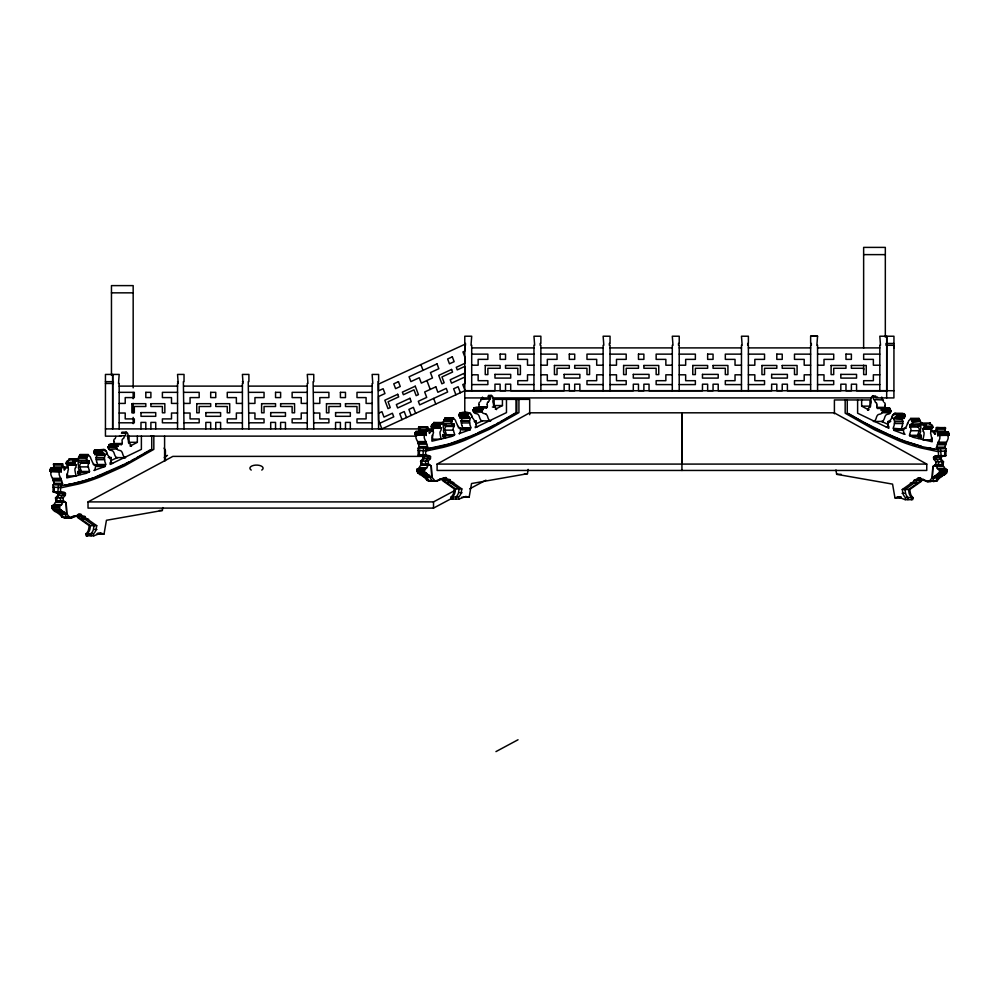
<?xml version="1.0" encoding="UTF-8"?>
<svg xmlns="http://www.w3.org/2000/svg" width="999" height="999" viewBox="0 0 999 999"><rect width="100%" height="100%" fill="white"/><g stroke="black" fill="none" stroke-linecap="round" stroke-linejoin="round"><path stroke-width="1.5" d="M423.189 456.381L172.864 456.381L88.024 501.91L88.024 508.104L433.516 508.104L452.26 498.114M112.687 383.479L112.675 428.908L112.675 374.425L112.687 381.668M119.168 428.908L119.168 383.479L118.519 383.479L119.168 374.425L105.444 374.438L105.444 436.151L121.004 436.151M129.033 436.113L129.033 442.307L137.338 442.307L137.338 436.113M140.971 428.908L140.984 422.402L145.817 422.402L145.817 428.908M141.383 436.113L141.383 449.363L110.152 464.423L110.527 463.474A5.295 3.746 -90 0 0 111.051 462.774L111.064 457.53L108.217 457.417M150.886 428.908L150.886 422.402L155.732 422.402L155.732 428.908M57.755 502.022L55.907 500.774L55.507 497.914L62.974 497.914L65.335 495.317L65.472 493.481L64.498 492.532L60.564 491.833L60.539 485.851C93.406 481.618 123.601 466.146 151.736 449.363L151.736 436.113M177.547 428.908L177.547 383.479L178.197 383.479L177.547 374.425L184.028 374.425L184.028 381.668L183.379 381.668L184.028 428.908M205.844 428.908L205.844 422.402L210.689 422.402L210.689 428.908M215.759 428.908L215.759 422.402L220.604 422.402L220.604 428.908M242.407 428.908L242.407 383.479L243.057 383.479L242.407 374.425L248.901 374.425L248.901 381.668L248.252 381.668L248.901 428.908M270.704 428.908L270.704 422.402L275.549 422.402L275.549 428.908M280.619 428.908L280.619 422.402L285.464 422.402L285.464 428.908M307.267 428.908L307.28 383.479L307.929 383.479L307.28 374.425L313.761 374.425L313.761 381.668L313.112 381.668L313.761 428.908M335.564 428.908L335.577 422.402L340.409 422.402L340.409 428.908M345.479 428.908L345.479 422.402L350.324 422.402L350.324 428.908M372.14 428.908L372.14 383.479L372.789 383.479L372.14 374.438L378.621 374.438L378.621 381.668L377.972 381.668L378.621 428.908L381.893 428.908L464.785 390.696L494.967 390.696L494.967 384.19L500.124 384.19L500.124 390.696L505.531 390.696L505.531 384.19L510.701 384.19L510.701 390.696L564.135 390.696L564.135 384.19L569.293 384.19L569.293 390.696L574.7 390.696L574.7 384.19L579.87 384.19L579.87 390.696L633.304 390.696L633.304 384.19L638.473 384.19L638.473 390.696L643.88 390.696L643.88 384.19L649.038 384.19L649.038 390.696L702.472 390.696L702.472 384.19L707.642 384.19L707.642 390.696L713.049 390.696L713.049 384.19L718.206 384.19L718.206 390.696L771.64 390.696L771.64 384.19L776.81 384.19L776.81 390.696L782.217 390.696L782.217 384.19L787.387 384.19L787.387 390.696L840.821 390.696L840.821 384.19L845.978 384.19L845.978 390.696L851.385 390.696L851.385 384.19L856.555 384.19L856.555 390.696L886.725 390.696L886.725 343.494M437.1 464.085L437.1 470.454L926.76 470.454L926.76 464.085L834.215 412.812L529.657 412.812L437.1 464.085L926.76 464.085M471.703 390.696L471.703 345.254L471.016 345.254L471.703 336.213L464.785 336.213L464.785 343.456L465.484 343.456L465.484 345.254L464.785 345.254L464.785 390.309M492.382 407.018L495.154 407.018A2.11 1.486 -90 0 1 495.429 407.33L496.515 409.59L496.628 408.616L502.435 405.557L502.435 399.363M506.468 399.363L506.468 412.612L475.237 427.659L475.624 426.723A5.295 3.746 -90 0 0 476.148 426.024L475.849 420.916A1.848 1.311 -90 0 0 475.187 421.328L474.875 421.915A7.917 5.594 -90 0 0 474.288 420.342L473.251 418.718A6.956 4.92 -90 0 0 472.502 418.007C472.065 412.287 465.871 410.976 460.277 413.037M515.996 399.363L515.996 412.612L516.833 412.612L516.833 399.363M518.931 399.363L518.931 412.612L489.635 429.183L465.784 439.897A324.525 229.47 -90 0 1 443.119 447.377L426.835 450.874L418.169 450.449L419.368 450.874M533.953 390.696L533.966 345.254L534.652 345.254L533.966 336.213L540.871 336.213L540.871 343.456L540.184 343.456L540.184 345.267L540.871 345.267L540.871 390.696M603.134 390.696L603.134 345.254L603.821 345.254L603.134 336.213L610.052 336.213L610.052 343.456L609.353 343.456L609.353 345.267L610.052 345.267L610.039 390.696M672.302 390.696L672.302 345.267L672.989 345.267L672.302 336.213L679.22 336.213L679.22 343.456L678.521 343.456L678.521 345.267L679.22 345.267L679.22 390.696M681.93 470.467L681.942 412.812L681.93 464.098M741.47 390.696L741.47 345.267L742.157 345.267L741.47 336.213L748.388 336.213L748.388 343.456L747.702 343.456L747.702 345.267L748.388 345.267L748.388 390.696M810.639 390.696L810.639 345.267L811.338 345.267L811.338 343.456L810.639 343.456L810.639 336.213L817.557 336.213L816.87 345.267L817.557 345.267L817.557 390.696M834.402 413.773L834.402 399.95L869.967 399.95L869.967 406.143L861.662 406.143L861.662 399.95M879.807 390.696L879.807 345.267L880.506 345.267L879.807 336.213L893.955 336.238L893.918 397.927L875.786 397.927M893.955 343.481L886.737 343.481L886.725 336.213L886.687 397.927M444.642 423.913L444.63 424.275A6.394 4.52 -90 0 1 444.742 425.624L453.047 425.624A6.394 4.52 -90 0 0 452.934 424.275L453.758 423.963A1.498 1.061 -90 0 1 454.07 424.313L454.17 426.436A4.683 3.309 -90 0 0 453.121 428.833A2.423 1.711 -90 0 0 453.346 430.144L453.708 431.019A2.71 1.911 -90 0 0 453.946 432.342A3.247 2.298 -90 0 1 454.37 433.379A3.322 2.348 -90 0 0 454.62 434.715L451.336 436.6L431.955 441.183A9.74 6.881 -90 0 1 432.043 438.049A4.545 3.209 -90 0 1 432.542 436.501L432.954 435.127A2.56 1.811 -90 0 1 433.354 433.216A1.261 0.887 -90 0 0 433.391 432.13M936.85 430.869L931.318 430.869A3.034 2.135 90 0 0 930.693 432.717A1.261 0.887 90 0 0 930.731 433.816A2.56 1.811 90 0 1 931.118 435.714L931.543 437.1A4.545 3.209 90 0 1 932.042 438.636A9.74 6.881 90 0 1 932.142 441.77L912.761 437.2L909.477 435.302A3.322 2.348 90 0 0 909.714 433.978A3.247 2.298 90 0 1 910.151 432.929A2.71 1.911 90 0 0 910.389 431.605L910.738 430.731A2.423 1.711 90 0 0 910.976 429.433A4.683 3.309 90 0 0 909.927 427.023L910.027 424.912A1.498 1.061 90 0 1 910.339 424.563L911.15 424.862A6.394 4.52 90 0 0 911.051 426.223L919.355 426.223A2.335 1.648 90 0 0 920.166 424.837A2.947 2.085 90 0 0 920.254 424.076A4.083 2.897 90 0 0 920.853 423.464C921.852 418.981 912.025 424.8 911.887 420.517A2.298 1.623 90 0 0 911.188 419.805A3.234 2.285 90 0 0 910.763 418.519L909.752 419.705A6.581 4.658 90 0 1 908.853 420.604A2.572 1.823 90 0 0 908.341 421.915L906.505 426.073A1.586 1.124 90 0 1 905.768 427.122L904.195 429.058A5.245 3.709 90 0 1 903.72 428.509L903.533 428.371A1.474 1.049 90 0 0 903.421 429.545L903.733 432.779A1.536 1.086 90 0 1 904.52 433.928L904.932 434.253M921.066 437.2L917.894 435.302L909.477 435.302M947.227 431.98L948.376 432.13L949 433.966A2.348 1.661 90 0 1 949 435.089L940.059 435.377A1.299 0.924 90 0 1 939.809 434.815L939.822 436.85A3.472 2.46 90 0 1 939.485 439.448A14.96 10.577 90 0 1 938.161 442.195L936.375 447.827L938.461 449.687L938.436 455.669L934.502 456.368L933.528 457.317L933.665 459.153L936.026 461.75L943.493 461.75L943.093 464.61L941.245 465.859M944.729 451.036L944.704 455.669L939.797 457.317L939.934 459.153L942.307 461.75L941.907 464.61L940.059 465.859M934.502 456.368L945.903 455.669L945.928 448.701L944.729 447.827L936.375 447.827M50.724 471.428L50 471.253A2.348 1.661 -90 0 1 50 470.129L50.624 468.294L52.435 469.006M58.304 471.253A2.348 1.661 -90 0 1 58.292 470.129L58.929 468.294L60.077 468.144L61.114 472.277L60.877 469.58L62.013 466.521A2.423 1.711 -90 0 1 62.125 465.971L62.063 465.472A3.696 2.61 -90 0 1 61.763 464.31L62.65 463.911A1.436 1.011 -90 0 1 62.85 465.284A6.993 4.945 -90 0 1 63.549 466.77A3.596 2.547 -90 0 1 63.899 468.394L64.023 468.893A2.697 1.911 -90 0 1 64.248 470.179L66.284 467.757A3.809 2.685 -90 0 1 67.058 467.694L67.682 467.02L62.15 467.02M422.839 465.272L420.991 464.023L420.591 461.151L428.059 461.151L430.432 458.566L430.557 456.718L429.595 455.781L418.194 455.082L418.156 448.101L426.461 448.101L427.709 447.24L425.936 441.595A14.96 10.577 -90 0 1 424.6 438.861A3.472 2.46 -90 0 1 424.275 436.263L424.288 434.228A1.299 0.924 -90 0 1 424.038 434.79L415.084 434.503A2.348 1.661 -90 0 1 415.084 433.379L415.721 431.543L425.174 431.393L426.198 435.514L425.961 432.829L427.11 429.77A2.423 1.711 -90 0 1 427.21 429.22L427.147 428.721A3.696 2.61 -90 0 1 426.86 427.56L427.734 427.16A1.436 1.011 -90 0 1 427.947 428.534A6.993 4.945 -90 0 1 428.633 430.02A3.596 2.547 -90 0 1 428.996 431.643L429.108 432.142A2.697 1.911 -90 0 1 429.345 433.429L431.368 431.006A3.809 2.685 -90 0 1 432.155 430.931L432.779 430.269L428.621 430.269M425.174 431.393L424.026 431.543L423.389 433.379A2.348 1.661 -90 0 0 423.389 434.503L423.751 434.902M94.043 451.473L94.843 454.557L103.559 454.308A1.386 0.987 -90 0 0 103.409 453.633L104.083 453.346L105.007 455.382A4.171 2.947 -90 0 1 104.383 457.53L104.633 459.977A5.332 3.771 -90 0 1 104.87 461.725L105.02 462.137A3.846 2.71 -90 0 1 105.669 464.273L105.095 466.458L94.068 470.417M459.09 414.597L459.94 417.807L468.656 417.557A1.386 0.987 -90 0 0 468.494 416.883L469.18 416.595L470.104 418.631A4.171 2.947 -90 0 1 469.48 420.779L469.73 423.226A5.332 3.771 -90 0 1 469.967 424.975L470.117 425.387A3.846 2.71 -90 0 1 470.754 427.522L470.179 429.707L459.041 433.666M904.57 434.34L893.905 430.294L893.331 428.109A3.846 2.71 90 0 1 893.98 425.974L894.13 425.562A5.332 3.771 90 0 1 894.367 423.813L894.617 421.366A4.171 2.947 90 0 1 893.993 419.218L894.917 417.195L895.591 417.47A1.386 0.987 90 0 0 895.441 418.156C899.624 413.873 891.657 411.501 891.595 418.593A6.956 4.92 90 0 0 890.846 419.318L889.797 420.929A7.917 5.594 90 0 0 889.222 422.502L888.91 421.928A1.848 1.311 90 0 0 888.348 421.528L887.949 426.61A5.295 3.746 90 0 0 888.473 427.31L888.848 428.259L857.617 413.199L857.617 399.95M897.027 413.998L896.19 414.298M907.567 423.126L907.542 424.088M62.575 463.761L53.471 464.31A3.696 2.61 -90 0 0 53.759 465.472L53.821 465.971A2.423 1.711 -90 0 0 53.721 466.521L53.684 466.72M427.51 426.91L418.556 427.56A3.696 2.61 -90 0 0 418.856 428.721L418.918 429.22A2.423 1.711 -90 0 0 418.806 429.77L418.781 429.97M932.704 427.659C931.742 427.335 932.179 429.42 931.642 428.721C916.632 430.045 924.999 426.798 932.929 427.01A1.399 0.987 90 0 0 932.567 426.136L932.504 425.986A1.486 1.049 90 0 0 931.218 424.812L930.456 423.826L922.002 423.738A1.848 1.311 90 0 0 921.902 422.989L921.827 423.101A2.897 2.048 90 0 0 921.265 425.087A2.135 1.511 90 0 0 921.003 427.922A4.895 3.459 90 0 0 920.454 429.782A3.109 2.198 90 0 0 920.653 431.443L920.241 433.054A5.969 4.221 90 0 0 918.968 435.127L919.517 435.576A10.177 7.205 90 0 0 920.828 435.452L920.991 435.964A4.121 2.922 90 0 1 919.442 437.562A2.023 1.424 90 0 0 918.655 437.512L918.468 438.524M53.659 466.92L53.072 468.843M418.756 430.157L418.319 432.105M94.58 449.937L93.993 451.186M75.637 467.632A3.009 2.135 -90 0 0 75.961 464.572L75.412 465.122L74.388 463.074A1.424 0.999 -90 0 1 74.638 462.425L74.8 462.137A1.561 1.111 -90 0 1 75.062 461.426A1.436 1.011 -90 0 1 76.011 461.001L76.998 459.902A1.848 1.311 -90 0 1 77.098 459.153L68.769 459.253A1.873 1.324 -90 0 0 68.694 460.002L67.782 461.026M432.043 435.277L432.829 439.223L441.133 439.223L440.334 435.277A8.554 6.044 -90 0 1 440.022 432.292A2.71 1.911 -90 0 1 440.709 430.856A3.009 2.135 -90 0 0 441.046 427.822L440.509 428.371L439.473 426.323A1.424 0.999 -90 0 1 439.735 425.661L439.897 425.387A1.561 1.111 -90 0 1 440.147 424.675A1.436 1.011 -90 0 1 441.108 424.25L442.082 423.139A1.848 1.311 -90 0 1 442.182 422.39L442.27 422.515A2.897 2.048 -90 0 1 442.832 424.5A2.135 1.511 -90 0 1 443.081 427.335A4.895 3.459 -90 0 1 443.643 429.195A3.109 2.198 -90 0 1 443.444 430.856L443.856 432.467A5.969 4.221 -90 0 1 445.117 434.528L444.567 434.977A10.177 7.205 -90 0 1 443.269 434.852L443.106 435.377A4.121 2.922 -90 0 0 444.655 436.975A2.023 1.424 -90 0 1 445.442 436.913L445.629 437.924M835.963 469.98L836.638 474.3L892.557 484.115L894.954 497.852L898.238 497.04L905.206 499.662L912.661 499.662L913.148 497.702L905.381 497.452A8.879 6.281 90 0 1 902.946 493.568L902.284 489.51L913.985 481.268A1.324 0.937 90 0 0 914.085 480.656L918.081 478.196L927.222 481.655L929.532 480.956L932.417 477.497L932.854 466.483L935.638 464.61L943.093 464.61M935.151 476.573L932.229 480.956L929.907 481.655M94.43 470.504L94.48 470.092A1.536 1.086 -90 0 1 95.205 469.031L95.579 465.709A1.474 1.049 -90 0 0 95.467 464.535L95.28 464.672A5.245 3.709 -90 0 1 94.805 465.222L93.157 464.335L93.993 464.498M459.528 433.753L459.565 433.341A1.536 1.086 -90 0 1 460.289 432.28L460.676 428.958A1.474 1.049 -90 0 0 460.551 427.784L460.377 427.922A5.245 3.709 -90 0 1 459.902 428.471L458.329 426.536A1.586 1.124 -90 0 1 457.592 425.474M940.234 432.692L937.474 432.692L936.987 430.357A2.423 1.711 90 0 0 936.875 429.82L936.937 429.308A3.696 2.61 90 0 0 937.237 428.146L936.35 427.747A1.436 1.011 90 0 0 936.15 429.12A6.993 4.945 90 0 0 935.451 430.606A3.596 2.547 90 0 0 935.101 432.242L934.977 432.729A2.697 1.911 90 0 0 934.752 434.016L935.588 434.016M945.479 432.167L945.341 430.756M904.357 413.698L902.159 413.973M924.137 427.659L924.612 426.91A1.424 0.999 90 0 0 924.362 426.261L924.2 425.986A1.561 1.111 90 0 0 923.938 425.262A1.436 1.011 90 0 0 922.989 424.837L922.052 423.838L924.774 423.901M103.209 454.62C99.813 448.389 107.442 448.676 107.405 454.757A6.956 4.92 -90 0 1 108.154 455.482L109.203 457.092A7.917 5.594 -90 0 1 109.778 458.666L110.09 458.091A1.848 1.311 -90 0 1 110.652 457.692L110.989 457.417M468.306 417.857L467.407 414.31L469.518 412.749M162.812 507.579L162.362 510.464L106.443 520.279L104.046 534.015L100.762 533.191L93.794 535.814L86.339 535.814L85.852 533.866L93.619 533.603A8.879 6.281 -90 0 0 96.054 529.732L96.716 525.674L85.015 517.432A1.324 0.937 -90 0 1 84.915 516.82L77.447 516.82A1.324 0.937 -90 0 0 77.547 517.432L89.248 525.674L88.574 529.732M450.949 497.115L458.716 496.853A8.879 6.281 -90 0 0 461.151 492.982L461.813 488.923L450.112 480.669A1.324 0.937 -90 0 1 450.012 480.057L442.545 480.057A1.324 0.937 -90 0 0 442.644 480.669L454.345 488.923L453.671 492.969A8.879 6.281 -90 0 1 451.248 496.853L451.423 499.063L458.891 499.063L465.846 496.441L469.143 497.252L471.54 483.528L527.447 473.713L528.134 469.38M432.767 427.809L432.205 428.371L431.168 426.411A1.399 0.987 -90 0 1 431.531 425.549L431.593 425.387A1.486 1.049 -90 0 1 432.879 424.225L441.196 424.051M932.854 466.483L932.117 477.522L939.772 477.51A6.369 4.508 90 0 0 942.407 475.886M115.609 437.849L115.697 436.451M480.706 401.099L480.781 399.7M55.507 497.914L57.867 495.317L58.004 493.469L53.097 491.833L53.072 484.852L54.271 483.991L62.625 483.991L60.839 478.346A14.96 10.577 -90 0 1 59.515 475.611A3.472 2.46 -90 0 1 59.178 473.014L59.191 470.979A1.299 0.924 -90 0 1 58.941 471.54L50.137 471.528M420.591 461.151L422.964 458.566L423.101 456.718L422.127 455.781M873.338 421.466L874.262 421.441A7.73 5.47 90 0 0 875.599 419.605A8.179 5.782 90 0 0 876.36 417.619A5.495 3.884 90 0 1 878.246 414.573L880.531 413.986A2.86 2.023 90 0 0 881.655 413.186L881.917 412.649A1.823 1.286 90 0 0 882.641 411.788L882.017 410.402A3.734 2.635 90 0 0 881.405 410.077A1.686 1.199 90 0 1 881.106 410.227L881.742 408.603L880.156 408.079A6.631 4.695 90 0 0 878.695 407.904A1.411 0.999 90 0 0 878.158 407.867L877.896 407.992A1.698 1.199 90 0 0 877.509 408.441L876.772 407.355A7.592 5.37 90 0 1 876.847 405.169M888.386 424.538L881.642 421.466L882.567 421.441A7.73 5.47 90 0 0 883.903 419.605A8.179 5.782 90 0 0 884.664 417.619A5.495 3.884 90 0 1 886.55 414.573L888.835 413.986A2.86 2.023 90 0 0 889.959 413.186L890.146 412.687A1.811 1.286 90 0 0 890.933 411.788L890.846 410.439L882.329 410.452M105.407 465.109L97.103 465.109L97.365 464.273A3.846 2.71 -90 0 0 96.728 462.137M470.492 428.359L462.187 428.359L462.462 427.522A3.846 2.71 -90 0 0 461.813 425.387M67.682 467.02A3.034 2.135 -90 0 1 68.307 468.881A1.261 0.887 -90 0 1 68.269 469.98A2.56 1.811 -90 0 0 67.882 471.878L67.457 473.251A4.545 3.209 -90 0 0 66.958 474.8A9.74 6.881 -90 0 0 66.858 477.934C67.982 477.335 87.5 474.25 78.022 473.663M902.384 425.774L902.422 425.562A5.332 3.771 90 0 1 902.671 423.813L902.921 421.366A4.171 2.947 90 0 1 902.297 419.218L893.968 418.831M940.696 435.089A2.348 1.661 90 0 0 940.708 433.966L940.071 432.13L938.923 431.98L937.886 436.113L937.549 432.679M432.867 424.275L433.541 423.239L442.082 423.139L439.31 423.301M80.532 474.675L86.239 473.351L89.523 471.466A3.322 2.348 -90 0 1 89.286 470.129A3.247 2.298 -90 0 0 88.849 469.093A2.71 1.911 -90 0 1 88.611 467.769L88.262 466.895A2.423 1.711 -90 0 1 88.024 465.584A4.683 3.309 -90 0 1 89.073 463.186L88.973 461.076A1.498 1.061 -90 0 0 88.661 460.714L87.85 461.026A6.394 4.52 -90 0 1 87.949 462.375L79.645 462.375A2.335 1.648 -90 0 1 78.834 461.001A2.947 2.085 -90 0 1 78.746 460.239A4.083 2.897 -90 0 1 78.147 459.627L78.809 456.68A2.298 1.623 -90 0 1 79.508 455.969A3.234 2.285 -90 0 1 79.932 454.682L80.719 455.144M87.949 462.387A2.335 1.648 -90 0 1 87.138 461.001A2.947 2.085 -90 0 1 87.05 460.239A4.083 2.897 -90 0 1 86.451 459.627L87.113 456.68A2.298 1.623 -90 0 1 87.812 455.969A3.234 2.285 -90 0 1 88.237 454.682L89.248 455.869A6.581 4.658 -90 0 0 90.147 456.768A2.572 1.823 -90 0 1 90.659 458.079L92.495 462.225A1.586 1.124 -90 0 0 93.232 463.286L93.993 464.335M444.742 425.636A2.335 1.648 -90 0 1 443.931 424.25A2.947 2.085 -90 0 1 443.843 423.489A4.083 2.897 -90 0 1 443.244 422.877L443.893 419.93A2.298 1.623 -90 0 1 444.605 419.218A3.234 2.285 -90 0 1 445.03 417.932L445.666 418.007M453.047 425.636A2.335 1.648 -90 0 1 452.222 424.25A2.947 2.085 -90 0 1 452.135 423.489A4.083 2.897 -90 0 1 451.536 422.877L452.197 419.93A2.298 1.623 -90 0 1 452.909 419.218A3.234 2.285 -90 0 1 453.334 417.932L454.345 419.118A6.581 4.658 -90 0 0 455.244 420.017A2.572 1.823 -90 0 1 455.744 421.328L457.579 425.474M61.963 467.569L61.126 467.569M947.901 434.965L948.126 436.85A3.472 2.46 90 0 1 947.789 439.448A14.96 10.577 90 0 1 946.465 442.195L944.729 447.827M945.316 430.557L945.279 430.357A2.423 1.711 90 0 0 945.179 429.82L945.241 429.308A3.696 2.61 90 0 0 945.529 428.146L936.587 427.497M897.439 416.171L896.777 415.784M935.638 464.61L936.026 461.75M936.463 479.17L936.612 478.171M918.955 435.227L921.403 435.527L919.068 435.527M937.849 473.588L938.985 473.426L939.609 471.94L938.923 469.293L946.915 469.555L946.453 473.426L937.849 473.588L936.263 475.312A2.685 1.898 90 0 0 934.964 475.924A6.369 4.508 90 0 1 932.317 477.547L932.117 477.522M51.086 470.929L50.874 473.014A3.472 2.46 -90 0 0 51.211 475.611A14.96 10.577 -90 0 0 52.535 478.359L54.271 483.991M80.045 471.391L77.597 471.69L80.032 471.278A5.969 4.221 -90 0 0 78.759 469.218L78.347 467.607A3.109 2.198 -90 0 0 78.546 465.946A4.895 3.459 -90 0 0 77.984 464.073A2.135 1.511 -90 0 0 77.722 461.276A2.897 2.048 -90 0 0 77.173 459.265L77.098 459.153M75.712 464.572L67.108 465.122L66.071 463.174A1.399 0.987 -90 0 1 66.434 462.3L66.496 462.137A1.486 1.049 -90 0 1 67.782 460.976M459.078 414.435L459.865 413.049L469.78 413.099M919.455 424.5L911.15 424.862M103.446 450.037L95.042 450.074L103.584 449.5M931.655 437.687L931.255 439.81L922.964 439.81L923.75 435.864A8.554 6.044 90 0 0 924.075 432.879A2.71 1.911 90 0 0 923.388 431.443M96.616 461.938L96.578 461.725A5.332 3.771 -90 0 0 96.329 459.977L96.079 457.53A4.171 2.947 -90 0 0 96.703 455.382L105.032 454.995M461.713 425.187L461.663 424.975A5.332 3.771 -90 0 0 461.426 423.226L461.163 420.779A4.171 2.947 -90 0 0 461.8 418.631L470.129 418.244M108.854 448.851A1.811 1.286 -90 0 1 108.067 447.952L108.679 446.565A3.734 2.635 -90 0 1 109.303 446.241L117.595 446.241A1.686 1.199 -90 0 0 117.894 446.378C117.557 443.194 104.72 446.403 110.539 444.243A6.631 4.695 -90 0 1 112 444.068L112.537 444.031A1.661 1.174 -90 0 1 113.087 444.455M117.283 445.429L117.595 444.38L118.844 444.243A6.631 4.695 -90 0 1 120.305 444.068A1.411 0.999 -90 0 1 120.842 444.031L121.104 444.155A1.698 1.199 -90 0 1 121.491 444.605L122.228 443.519A7.592 5.37 -90 0 0 122.153 441.321A1.898 1.336 -90 0 1 123.014 438.761L123.888 438.012A1.311 0.924 -90 0 0 123.926 437.537L124.925 435.689L119.505 435.726M475.711 423.938L482.455 420.879L481.53 420.854A7.73 5.47 -90 0 1 480.194 419.018A8.179 5.782 -90 0 1 479.433 417.033A5.495 3.884 -90 0 0 477.547 413.986L475.262 413.399A2.86 2.023 -90 0 1 474.138 412.599L473.951 412.088A1.811 1.286 -90 0 1 473.151 411.201L473.039 409.965L482.067 409.802A3.734 2.635 -90 0 1 482.692 409.49A1.686 1.199 -90 0 0 482.992 409.627C482.642 406.094 472.977 411.126 474.313 407.879L486.575 407.854L487.325 406.755A7.592 5.37 -90 0 0 487.25 404.57M482.367 408.678L482.679 407.629L483.941 407.492A6.631 4.695 -90 0 1 485.402 407.317A1.411 0.999 -90 0 1 485.926 407.28L486.188 407.405A1.698 1.199 -90 0 1 486.575 407.854M905.206 499.662L905.681 497.702M907.891 499.662L908.066 497.452A8.879 6.281 90 0 1 905.631 493.568L904.969 489.51L916.67 481.268A1.324 0.937 90 0 0 916.77 480.656L920.579 478.533L917.894 478.533M911.475 499.662L911.65 497.452A8.929 6.306 90 0 1 909.078 493.119L908.553 489.51L920.254 481.268A1.324 0.937 90 0 0 920.354 480.656L923.501 479.345M903.546 417.132L903.895 417.47A1.386 0.987 90 0 0 903.745 418.156L905.007 415.184M427.709 447.24L419.368 447.24L417.632 441.595A14.96 10.577 -90 0 1 416.296 438.861A3.472 2.46 -90 0 1 415.971 436.263L415.884 434.54M433.791 423.251A1.873 1.324 -90 0 1 433.853 422.502L442.27 422.515M474.313 407.879L483.941 407.492M893.905 430.294L902.209 430.294L901.985 429.008M880.156 408.079C888.136 406.718 897.252 409.84 881.717 409.265M462.1 428.421L461.888 429.707L470.179 429.707M896.615 415.434L904.919 415.434M889.347 410.139L889.909 409.39M920.678 422.003L920.241 421.004L911.937 421.004M55.27 511.463A2.685 1.898 -90 0 1 56.568 512.087L64.048 512.075A2.685 1.898 -90 0 0 62.737 511.463L54.758 511.401L51.923 508.104L52.61 505.457A2.16 1.523 -90 0 0 54.196 504.57L61.651 504.557A2.16 1.523 -90 0 1 60.065 505.469L52.085 505.719M62.737 511.476L60.015 509.59L59.54 505.719M89.523 471.466L81.106 471.466A3.322 2.348 -90 0 1 80.981 470.129A3.247 2.298 -90 0 0 80.544 469.093A2.71 1.923 -90 0 1 80.32 467.932L79.957 466.895A2.423 1.711 -90 0 1 79.733 465.584A4.683 3.309 -90 0 1 80.769 463.186L81.081 462M431.78 476.96A6.369 4.508 -90 0 1 429.158 475.299A2.685 1.898 -90 0 0 427.822 474.7L426.248 472.989L417.644 472.839L416.82 469.992L417.694 468.706A2.16 1.523 -90 0 0 419.28 467.807A3.559 2.51 -90 0 1 421.328 465.284L429.795 464.922L421.341 465.359M426.248 472.989L425.112 472.839L424.475 471.353L425.162 468.706A2.16 1.523 -90 0 0 426.748 467.807A3.559 2.51 -90 0 1 428.796 465.284M454.62 434.715L446.203 434.715A3.322 2.348 -90 0 1 446.078 433.379A3.247 2.298 -90 0 0 445.641 432.342A2.71 1.923 -90 0 1 445.404 431.168L445.054 430.144A2.423 1.711 -90 0 1 444.817 428.833A4.683 3.309 -90 0 1 445.866 426.423L446.128 425.037M861.662 406.143L867.457 409.203L867.582 410.177L868.655 407.917A2.11 1.486 90 0 1 868.943 407.604A2.173 1.536 90 0 0 870.279 407.03A4.183 2.96 90 0 0 870.579 405.669A4.196 2.96 90 0 1 871.003 403.246A3.147 2.223 90 0 0 871.103 400.974A3.921 2.772 90 0 1 871.59 396.94A3.072 2.173 90 0 1 872.889 396.004L875.661 396.004M73.352 464.797L75.599 465.047M438.361 428.296L440.771 428.047M918.281 418.981L919.068 418.519A3.234 2.285 90 0 1 919.492 419.805A2.298 1.623 90 0 1 920.191 420.517L920.241 421.004M893.73 430.057L902.072 429.957M58.404 485.776L57.88 491.833L62.787 493.481L62.65 495.317L60.277 497.914L60.677 500.774L62.525 502.022M423.501 449.026L422.964 455.082L427.872 456.718L427.734 458.566L425.374 461.151L425.774 464.023L427.622 465.272M934.952 475.911L942.419 475.911A2.685 1.898 90 0 1 943.73 475.299L945.304 473.588M868.044 409.615L868.88 409.615M74.663 459.902L68.694 460.002M127.909 437.137A3.921 2.772 -90 0 0 127.41 433.104A3.072 2.173 -90 0 0 126.111 432.155L125.612 433.216L121.453 433.216M495.154 407.03A2.173 1.536 -90 0 1 493.818 406.443A4.183 2.96 -90 0 1 493.518 405.082A4.196 2.96 -90 0 0 493.094 402.647A3.147 2.223 -90 0 1 492.994 400.387A3.921 2.772 -90 0 0 492.495 396.353A3.072 2.173 -90 0 0 491.196 395.404L490.696 396.466L487.937 396.466M117.17 448.901L109.041 449.35A2.86 2.023 -90 0 0 110.165 450.162L112.45 450.761A5.495 3.884 -90 0 1 114.323 453.783A8.179 5.782 -90 0 0 115.097 455.769A7.73 5.47 -90 0 0 116.433 457.604L125.662 457.629L124.738 457.604A7.73 5.47 -90 0 1 123.401 455.769A8.179 5.782 -90 0 1 122.64 453.783A5.495 3.884 -90 0 0 120.754 450.736L118.469 450.149A2.86 2.023 -90 0 1 117.345 449.35L117.083 448.813A1.823 1.286 -90 0 1 116.359 447.952L116.983 446.565A3.734 2.635 -90 0 1 117.595 446.241M485.839 413.998L483.566 413.399A2.86 2.023 -90 0 1 482.442 412.599L482.18 412.063A1.823 1.286 -90 0 1 481.456 411.201L481.893 409.952M113.649 444.068L113.923 443.519A7.592 5.37 -90 0 0 113.849 441.321M478.946 404.57A7.592 5.37 -90 0 1 479.021 406.755L478.271 407.854A1.661 1.174 -90 0 0 477.634 407.267L477.097 407.317A6.631 4.695 -90 0 0 475.636 407.492M923.75 428.059L926.21 427.834M109.303 446.241A1.686 1.199 -90 0 0 109.603 446.378L109.091 445.542M97.015 465.172L96.791 466.458L105.095 466.458M919.467 478.334L920.741 478.134M917.894 426.049L918.231 427.023A4.683 3.309 90 0 1 919.267 429.433A2.423 1.711 90 0 1 919.043 430.731L918.68 431.768A2.71 1.923 90 0 1 918.456 432.929A3.247 2.298 90 0 0 918.019 433.978A3.322 2.348 90 0 1 917.781 435.302L917.894 435.302M927.222 481.655L937 480.956L939.847 477.51L932.417 477.497M933.491 481.655L935.801 480.956L938.698 477.497M95.842 449.775L96.516 450.012M480.931 399.4L490.01 398.938A1.936 1.361 -90 0 0 490.659 396.491M933.528 457.317L940.996 457.317L941.97 456.368M935.801 480.956L939.847 477.51M85.852 533.866L86.151 533.603A8.879 6.281 -90 0 0 88.586 529.732M902.284 489.51L909.752 489.51L921.453 481.268A1.324 0.937 90 0 0 921.553 480.656L914.035 480.194M418.156 448.101L419.368 447.24M53.072 484.852L61.376 484.852L62.625 483.991M115.247 438.661L114.723 438.836A1.898 1.336 -90 0 0 113.898 441.296M936.475 465.859L938.323 464.61L938.723 461.75L936.35 459.153L936.213 457.317L941.12 455.669L940.596 449.612M164.248 457.455L167.482 455.382M944.879 427.497L944.654 427.747A1.461 1.036 90 0 0 944.492 428.109M148.776 450.636L151.736 449.363M514.935 413.249L504.557 419.343M516.833 412.612C488.698 429.395 458.491 444.867 425.636 449.1L425.661 455.082L429.595 455.781M143.569 453.721L147.715 451.286M140.497 455.494L142.545 454.308M136.751 457.629L139.473 456.093M500.487 421.653L503.209 420.117M131.356 460.651L135.402 458.404M496.453 423.901L499.15 422.402M451.748 421.478L450.724 421.59L451.56 421.59M473.039 409.965L481.755 409.852M495.954 751.61L518.031 739.76M88.024 501.91L433.516 501.898L455.319 490.272M469.692 488.823L485.926 480.169M125.362 463.723L129.008 461.875M489.235 427.584L494.105 425.124M137.338 442.307L131.543 445.367L131.418 446.341L130.345 444.08A2.11 1.486 -90 0 0 130.057 443.768A2.173 1.536 -90 0 1 128.721 443.194A4.183 2.96 -90 0 1 128.421 441.833A4.196 2.96 -90 0 0 127.997 439.41A3.147 2.223 -90 0 1 127.897 437.137M94.643 449.862L104.683 449.687M124.151 464.335L96.066 476.685M488.024 428.159L478.346 432.579M381.893 428.908L378.621 420.242L378.621 413.199L381.943 411.675L383.991 417.107L392.395 413.236L393.756 416.833L379.77 423.276M110.614 460.689L117.358 457.629L116.433 457.604M425.636 449.1L449.113 443.993L470.104 436.301M77.934 473.351L80.569 472.34L88.874 472.34M443.032 436.6L445.654 435.576L453.958 435.576M68.132 516.808L65.509 517.819L63.199 517.12L59.153 513.673A6.369 4.508 -90 0 1 56.593 512.05M74.338 515.796L69.093 517.819L66.771 517.12L63.849 512.724L62.537 515.334M918.556 437.55L920.978 437.512M63.199 517.12L60.302 513.661L59.153 513.673L62 517.12L64.311 517.819L66.933 516.82M70.292 517.819L79.533 514.497M64.311 517.819L71.778 517.819L80.919 514.36L82.355 515.871L84.965 516.358M436.688 480.569L443.219 478.096M430.606 481.068L428.284 480.369L425.399 476.898L424.25 476.923L427.085 480.369L429.408 481.068L436.875 481.068L446.016 477.597L447.44 479.108L450.049 479.607M86.339 535.814L89.111 534.765M894.58 413.336L895.928 413.474M84.865 480.756L84.028 480.756L95.467 477.247M81.106 471.466L80.569 472.34M446.203 434.715L445.654 435.576M923.638 479.895L921.503 480.194M490.01 398.938L489.011 400.786A1.311 0.924 -90 0 1 488.986 401.248L488.124 402.085M72.378 483.916L71.541 483.916L82.78 481.093M95.454 453.284L95.105 453.633A1.386 0.987 -90 0 1 95.255 454.308L94.917 454.62M66.296 463.823L74.863 463.823M431.393 427.072L439.96 427.072M70.504 484.103L64.598 485.277L65.434 485.277M896.528 416.183L904.894 416.171M930.306 423.851A1.873 1.324 90 0 0 930.231 423.089L930.119 423.101A2.897 2.048 90 0 0 929.694 424.1M79.932 471.69L79.483 471.74A10.177 7.205 -90 0 1 78.172 471.603L78.009 472.127A4.121 2.922 -90 0 0 79.558 473.726A2.023 1.424 -90 0 1 80.345 473.676L80.444 473.701M890.846 410.439L890.321 410.402A3.734 2.635 90 0 0 889.697 410.077L881.405 410.077M418.169 450.449L420.567 450.437M890.146 412.687L881.83 412.737M177.547 381.668L178.197 381.668M863.636 254.62L885.326 254.62M111.463 292.844L133.167 292.844M810.639 336.226L817.557 336.226M886.725 343.456L886.038 343.456L886.038 345.267L893.955 345.292L893.955 347.939M471.703 347.902L533.966 347.902M540.871 347.902L603.134 347.902M610.052 347.902L672.302 347.902M679.22 347.902L741.47 347.902M748.388 347.902L810.639 347.902M817.557 347.902L879.807 347.902M471.703 354.133L487.862 354.133L487.862 359.378L478.146 359.365L478.146 365.209L471.703 365.209M533.966 354.133L517.807 354.133L517.807 359.378L527.509 359.378L527.509 365.209L533.953 365.209M540.871 354.133L557.03 354.133L557.03 359.378L547.327 359.365L547.327 365.209L540.871 365.209M603.134 354.133L586.975 354.133L586.975 359.378L596.69 359.378L596.69 365.209L603.134 365.209M610.052 354.133L626.198 354.133L626.198 359.378L616.495 359.365L616.495 365.209L610.052 365.209M672.302 354.133L656.143 354.133L656.143 359.378L665.858 359.378L665.858 365.209L672.302 365.209M679.22 354.133L695.366 354.133L695.366 359.378L685.664 359.378L685.664 365.209L679.22 365.209M741.47 354.133L725.324 354.133L725.324 359.378L735.027 359.378L735.027 365.209L741.47 365.209M748.388 354.133L764.535 354.133L764.535 359.378L754.832 359.378L754.832 365.209L748.388 365.209M810.639 354.146L794.492 354.146L794.492 359.378L804.195 359.378L804.195 365.209L810.639 365.209M817.557 354.133L833.715 354.133L833.715 359.378L824 359.378L824 365.209L817.557 365.209M879.807 354.133L863.66 354.133L863.66 359.378L873.363 359.378L873.363 365.209L879.807 365.209M471.703 374.8L478.146 374.8L478.146 380.681L487.862 380.694L487.862 384.59L471.703 384.59M533.953 374.8L527.509 374.8L527.509 380.694L517.807 380.694L517.807 384.59L533.953 384.59M540.871 374.8L547.315 374.8L547.315 380.681L557.03 380.694L557.03 384.59L540.871 384.59M603.134 374.8L596.678 374.8L596.678 380.694L586.975 380.694L586.975 384.59L603.134 384.59M610.052 374.8L616.495 374.8L616.495 380.681L626.198 380.694L626.198 384.59L610.039 384.59M672.302 374.8L665.858 374.8L665.858 380.694L656.143 380.694L656.143 384.59L672.302 384.59M679.22 374.8L685.664 374.812L685.664 380.694L695.366 380.694L695.366 384.59L679.22 384.59M741.47 374.812L735.027 374.812L735.027 380.694L725.311 380.694L725.311 384.603L741.47 384.603M748.388 374.812L754.832 374.812L754.832 380.694L764.535 380.694L764.535 384.603L748.388 384.603M810.639 374.812L804.195 374.812L804.195 380.694L794.492 380.694L794.492 384.603L810.639 384.603M817.557 374.8L824 374.8L824 380.694L833.703 380.694L833.703 384.59L817.557 384.59M879.807 374.812L873.363 374.812L873.363 380.694L863.66 380.694L863.66 384.603L879.807 384.603M105.457 381.668L113.337 381.668L113.337 383.479L105.457 383.466M242.407 381.668L243.057 381.668M119.168 386.113L177.547 386.113M184.028 386.113L242.407 386.113M248.901 386.113L307.28 386.113M313.761 386.113L372.14 386.113M464.747 390.734L893.955 390.721M119.168 392.345L134.316 392.345L134.316 397.59L125.212 397.59L125.212 403.421L119.168 403.421M177.547 392.345L162.4 392.345L162.4 397.59L171.503 397.59L171.503 403.421L177.547 403.421M184.028 392.345L199.176 392.345L199.176 397.59L190.072 397.59L190.072 403.421L184.028 403.421M242.407 392.345L227.26 392.345L227.26 397.59L236.363 397.59L236.363 403.421L242.407 403.421M248.901 392.345L264.048 392.345L264.048 397.59L254.945 397.59L254.945 403.421L248.901 403.421M307.28 392.345L292.133 392.345L292.133 397.59L301.236 397.59L301.236 403.421L307.28 403.421M313.761 392.345L328.908 392.357L328.908 397.59L319.805 397.59L319.805 403.421L313.761 403.421M372.14 392.357L356.993 392.357L356.993 397.59L366.096 397.59L366.096 403.421L372.14 403.421M488.424 395.417L491.196 395.417M877.547 397.053L873.388 397.053L872.901 396.004M464.747 397.927L489.66 397.927M492.757 397.927L871.677 397.889M873.438 397.078A1.936 1.361 90 0 0 874.063 399.575L883.166 399.987M502.435 405.557L494.13 405.557L494.13 399.363L529.682 399.363L529.695 414.722M479.021 406.755L487.325 406.755M876.772 407.355L885.077 407.355L885.638 408.216M485.352 407.405L486.188 407.405M474.388 407.629L482.679 407.629M474.05 408.017L482.355 408.017M877.896 407.992L878.733 407.992M473.976 408.354L482.28 408.354M881.405 408.229L889.709 408.229M877.509 408.441L890.034 408.603M495.204 409.028L496.041 409.028M881.817 408.953L890.121 408.953M473.251 409.852L473.776 409.802A3.734 2.635 -90 0 1 474.388 409.49L483.041 409.553M867.869 409.915L868.705 409.915M472.914 410.227L481.218 410.227M472.939 410.651L481.243 410.651M882.192 410.539L891.046 410.552M882.879 410.814L891.183 410.814M882.841 411.251L891.145 411.251M482.255 412.15L473.951 412.088M461.476 412.937L469.78 412.937M119.168 413.024L125.212 413.024L125.212 418.906L134.316 418.906L134.316 422.814L119.168 422.802M177.547 413.024L171.503 413.024L171.503 418.906L162.4 418.906L162.4 422.814L177.547 422.814M184.028 413.024L190.072 413.024L190.072 418.906L199.176 418.906L199.176 422.814L184.028 422.802M242.407 413.024L236.363 413.024L236.363 418.906L227.26 418.906L227.26 422.814L242.407 422.814M248.901 413.024L254.945 413.024L254.945 418.906L264.048 418.906L264.036 422.814L248.901 422.802M307.28 413.024L301.236 413.024L301.223 418.906L292.133 418.906L292.133 422.814L307.267 422.814M313.761 413.024L319.805 413.024L319.805 418.906L328.908 418.906L328.908 422.814L313.761 422.814M372.14 413.024L366.096 413.024L366.096 418.906L356.993 418.906L356.993 422.814L372.14 422.814M847.264 399.95L847.264 413.199L850.224 414.485M468.531 413.286L459.99 413.074M467.894 413.411L467.057 413.411L467.894 413.698M894.317 413.524L902.621 413.524M894.305 413.686L904.095 413.661M459.565 413.936L467.869 413.936M893.855 413.973L903.958 413.911M459.465 414.061L467.769 414.061M471.266 414.435L470.429 414.435L471.341 414.747M896.228 414.523L905.007 415.022M459.178 414.835L467.47 414.835M892.819 415.022L893.655 415.022M467.32 415.197L466.658 415.584M466.508 415.372L467.345 415.372M892.756 415.347L893.593 415.347M459.265 415.596L467.569 415.596M459.253 415.959L467.544 415.959M896.752 415.971L897.589 415.971M459.328 416.183L467.807 416.283M459.615 416.62L467.919 416.62M896.54 416.546L904.844 416.546M459.59 416.87L468.044 416.87M472.152 416.87L471.553 417.132M896.278 416.883L904.769 416.77M896.178 417.207L904.482 417.207M459.877 417.57L468.181 417.57M891.932 417.457L892.769 417.457M896.041 417.457L904.507 417.457M445.142 417.757L453.446 417.757M891.707 417.719L892.544 417.719M895.916 418.156L904.22 418.156M895.853 418.394L904.157 418.394M910.651 418.344L918.955 418.344M444.605 419.218L452.909 419.218M911.188 419.805L919.492 419.805M443.893 419.93L452.197 419.93M443.856 420.417L452.147 420.417M911.887 420.517L920.191 420.517M461.163 420.779L469.468 420.779M481.53 420.854L490.759 420.879L489.835 420.854A7.73 5.47 -90 0 1 488.486 419.018A8.179 5.782 -90 0 1 487.737 417.033A5.495 3.884 -90 0 0 485.851 413.986M461.138 420.941L469.443 420.941M475.399 421.054L476.236 421.054M888.074 421.378L890.783 421.253M475.187 421.328L474.263 421.553L475.087 421.553M874.262 421.441L882.567 421.441M894.617 421.366L902.921 421.366M887.861 421.64L888.698 421.64M894.654 421.528L902.959 421.528M888.91 421.928L889.834 422.14M887.811 422.04L888.648 422.04M912.337 422.077L913.173 422.077M461.301 422.927L469.605 422.927M921.827 423.101L930.206 422.989M439.073 423.539L441.396 423.539M443.843 423.489L452.135 423.489M894.492 423.514L902.784 423.514M438.998 423.651L441.333 423.651M452.347 423.813L453.184 423.813M453.758 423.963L452.048 423.951L452.934 424.275M911.051 426.223A2.335 1.648 90 0 0 911.862 424.837A2.947 2.085 90 0 0 911.95 424.076L920.254 424.076M922.689 424.138L925.024 424.138M438.361 424.238L441.108 424.25M453.234 424.313L454.07 424.313M910.651 424.413L911.737 424.413M922.764 424.25L925.086 424.25M453.321 424.475L454.158 424.475M910.339 424.563L912.05 424.538M922.889 424.637L925.224 424.637M437.824 424.675L440.159 424.675M922.914 424.787L925.736 424.837M910.027 424.912L910.851 424.912M909.939 425.062L910.776 425.062M923.938 425.262L926.273 425.262M446.203 425.462L454.495 425.462M431.531 425.549L439.822 425.549M887.799 426.111L888.635 426.111M924.262 426.136L932.567 426.136M437.15 426.323L439.473 426.323M445.866 426.436L454.17 426.436M887.861 426.511L888.698 426.511M437.112 426.71L439.448 426.71M475.412 426.66L477.734 426.66M431.156 426.898L439.46 426.898M924.612 426.91L926.947 426.91M418.706 427.048L427.659 427.01M909.927 427.023L918.231 427.023M437.874 427.247L440.209 427.247M886.35 427.247L888.685 427.247M924.649 427.297L926.972 427.297M418.569 427.36L426.86 427.36M437.962 427.372L440.297 427.372M924.637 427.497L932.941 427.497M438.074 427.622L440.422 427.734M459.09 427.747L458.254 427.747M462.437 427.759L470.741 427.759M936.425 427.597L945.391 427.634M432.505 427.822L440.796 427.822M937.224 427.947L945.529 427.947M905.082 428.196L905.843 428.171M432.117 428.246L440.684 428.296M893.356 428.346L901.897 428.946L893.693 429.008M905.007 428.334L905.843 428.334M923.663 428.321L926.023 428.209M923.313 428.633L925.736 428.883M105.457 428.908L419.68 428.921M426.411 428.908L433.678 428.921M460.127 428.921L463.249 428.908M923.501 428.958L931.967 428.833M418.918 429.22L427.222 429.22M462.062 429.47L470.354 429.47M936.875 429.82L945.179 429.82M445.054 430.144L453.346 430.144M426.211 430.819L427.048 430.819M910.738 430.731L919.043 430.731M418.756 431.081L427.048 431.081M937.037 431.406L937.874 431.406M415.721 431.68L424.026 431.543M937.037 431.668L945.341 431.668M938.923 431.98L948.376 432.13M121.953 432.167L126.099 432.167M940.071 432.267L948.376 432.267M415.234 432.679L423.539 432.679M415.272 433.029L423.576 433.029M477.984 433.116L471.266 435.814L472.102 435.814M415.084 433.379L423.389 433.379M940.546 433.266L948.85 433.266M847.264 413.199L874.013 428.171L902.934 440.522M940.521 433.616L948.825 433.616M940.696 433.966L949 433.966M416.183 434.178L424.475 434.178M415.984 434.228L424.288 434.228M415.084 434.503L424.563 434.627M442.807 434.627L445.142 434.627M415.222 434.777L423.526 434.777M442.782 434.815L445.117 434.815M442.694 434.94L445.03 434.94M453.184 435.139L454.021 435.139M939.535 435.214L949 435.089M918.98 435.402L921.315 435.402M940.571 435.364L948.863 435.364M910.064 435.739L910.901 435.739M150.911 436.113L153.834 436.113L153.834 449.363L124.538 465.934L100.699 476.648A324.525 229.47 -90 0 1 78.022 484.128L61.738 487.624L53.084 487.2M126.973 436.113L416.571 436.151M910.126 436.176L918.431 436.176M886.113 433.703L892.819 436.401M918.493 437.774L920.816 437.774M918.456 438.012L920.778 438.012M465.459 438.274L466.296 438.274M891.995 436.401L898.638 438.861M459.715 440.484L460.551 440.484M903.533 441.083L921.178 446.303L897.801 438.861M417.632 441.595L425.936 441.595M938.161 442.195L946.465 442.195M454.046 442.47L454.882 442.47M417.794 442.844L426.098 442.844M909.202 443.057L910.039 443.057M113.923 443.519L122.228 443.519M937.999 443.431L946.29 443.431M449.113 443.993L449.95 443.993M120.267 444.155L121.104 444.155M418.406 444.168L426.71 444.168M109.291 444.38L118.844 444.243M113.187 444.605L121.491 444.605M914.135 444.592L914.972 444.592M108.966 444.767L117.52 444.63M937.387 444.755L945.691 444.755M108.879 445.104L117.183 445.117M130.12 445.779L130.956 445.779M442.907 445.704L443.743 445.704M130.295 446.078L131.131 446.078M109.603 446.378L117.944 446.303M108.154 446.603L116.808 446.703M418.756 446.59L427.06 446.59M107.954 446.715L116.259 446.715M107.817 446.978L116.121 446.978M437.437 446.965L438.274 446.965M436.625 447.165L437.462 447.165M937.025 447.177L945.329 447.177M107.855 447.415L116.159 447.415M433.516 447.714L434.353 447.714M933.116 448.838L926.622 447.752L938.461 449.687M929.732 448.301L930.569 448.301M429.695 448.526L430.532 448.526M937.624 448.701L945.928 448.701M933.566 449.113L934.402 449.113M103.446 449.612L104.42 449.5M96.391 449.85L104.82 450.012M102.81 450.462L101.973 450.162M94.381 450.811L102.772 450.686M945.916 451.036L937.262 451.461L920.978 447.964A324.525 229.47 90 0 1 898.301 440.484L874.462 429.77L845.166 413.199L845.166 399.95M105.345 451.186L106.181 451.186M94.081 451.598L102.385 451.598M105.407 451.511L106.244 451.511M102.223 451.948L101.561 452.335M101.411 452.122L102.248 452.122M94.168 452.347L102.472 452.347M94.156 452.709L102.46 452.709M94.231 452.934L102.535 452.934M94.418 453.047L102.722 453.047M94.518 453.371L102.822 453.371M94.493 453.621L102.959 453.621M106.231 453.621L107.068 453.621M106.456 453.883L107.293 453.883M94.78 454.32L103.084 454.32M80.045 454.508L88.349 454.508M418.194 455.082L425.661 455.082M938.436 455.669L945.903 455.669M79.508 455.969L87.812 455.969M78.809 456.68L87.113 456.68M423.101 456.718L430.557 456.718M78.759 457.167L87.063 457.167M96.079 457.53L104.383 457.53M96.041 457.692L104.346 457.692M110.302 457.804L111.139 457.804M86.663 458.241L78.322 458.166M110.352 458.204L111.189 458.204M422.964 458.566L430.432 458.566M933.665 459.153L941.133 459.153L943.493 461.75M77.173 459.265L68.881 459.265A2.897 2.048 -90 0 1 69.268 460.102M96.216 459.677L104.508 459.677M76.998 459.902L74.313 460.015L76.548 460.064M73.914 460.402L76.311 460.302M78.746 460.239L87.05 460.239M87.075 460.626L88.549 460.639M73.776 460.801L76.111 460.801M88.661 460.726L86.95 460.701L87.85 461.026M73.264 461.001L76.086 460.951M88.149 461.076L89.061 461.226M72.727 461.426L75.062 461.426M66.434 462.3L74.738 462.3M81.106 462.212L89.41 462.212M110.365 462.275L111.201 462.275M72.315 462.425L74.638 462.425M110.302 462.674L111.139 462.674M72.053 463.074L74.388 463.074M80.769 463.186L89.073 463.186M72.028 463.461L74.351 463.461M110.315 463.411L112.65 463.411M66.059 463.648L74.363 463.648M53.609 463.798L61.913 463.798M53.471 464.11L61.776 464.11M72.79 463.998L75.2 464.123M420.991 464.023L428.459 464.023L431.231 465.896L431.98 476.935L424.313 476.923L428.284 480.369M72.977 464.373L75.3 464.373M97.353 464.51L105.644 464.51M73.027 464.71L75.687 464.797M67.033 464.997L75.325 464.997M53.821 465.971L62.125 465.971M942.756 465.946L934.302 465.509L942.756 465.946A3.559 2.51 90 0 1 944.779 468.406A2.16 1.523 90 0 0 946.39 469.305M96.965 466.221L105.27 466.221M79.957 466.895L88.262 466.895M53.659 467.832L61.963 467.832M419.28 467.807L426.748 467.807M50.624 468.294L60.077 468.144M50.624 468.431L58.929 468.431M935.289 465.884A3.559 2.51 90 0 1 937.312 468.406L944.804 468.406M417.694 468.706L425.162 468.706M53.234 468.856L61.526 468.856M417.17 468.956L424.637 468.956M417.045 469.33L424.513 469.33M50.15 469.43L58.454 469.43M939.46 469.555L946.915 469.555M50.175 469.78L58.479 469.78M112.05 469.867L112.887 469.867M416.82 469.992L424.275 469.992M939.584 469.917L947.052 469.917M50 470.129L58.304 470.129M939.809 470.579L947.277 470.579M50 471.253L58.654 471.653M51.161 471.378L59.465 471.378M417.008 471.353L424.475 471.353M77.685 471.565L80.02 471.565M88.099 471.903L88.936 471.903M939.609 471.94L947.077 471.94M106.181 472.564L107.005 472.564M417.644 472.839L425.774 472.927M418.781 472.989L426.573 473.489M938.323 473.514L946.453 473.426M524.463 473.713L527.447 473.713M78.184 473.938L80.507 473.938M937.512 474.075L944.979 474.075M419.118 473.489L419.468 474.313L426.923 474.313M836.638 474.3L841.121 474.3M419.468 474.313L427.822 474.725M937.162 474.9L944.629 474.9M100.362 475.024L101.199 475.024M419.855 474.637L420.354 474.725A2.685 1.898 -90 0 1 421.665 475.337L429.133 475.324M936.263 475.312L944.242 475.237M446.016 477.597L444.617 477.747M446.203 477.934L443.506 477.934L447.315 480.057A1.324 0.937 -90 0 0 447.427 480.669L459.128 488.923L458.454 492.969A8.879 6.281 -90 0 1 456.031 496.853L456.206 499.063M918.081 478.196L920.666 478.334M52.535 478.346L60.839 478.346M88.961 479.22L89.798 479.22M52.71 479.595L61.001 479.595M427.085 480.369L436.875 481.068M53.309 480.919L61.613 480.919M929.532 480.956L937 480.956M77.822 482.467L78.659 482.467M446.266 482.492L453.733 482.492M910.351 483.079L917.819 483.079M53.671 483.341L61.975 483.341M72.353 483.728L73.189 483.728M68.431 484.465L69.268 484.465M60.539 485.851L61.376 485.851L61.376 484.852M454.345 488.923L461.813 488.923M53.097 491.833L60.564 491.833M57.03 492.532L64.498 492.532M459.715 492.707L462.05 492.719M902.047 493.306L904.37 493.306M58.004 493.469L65.472 493.481M57.867 495.317L65.335 495.317M464.423 496.903L467.407 496.903M898.238 497.04L901.235 497.04M461.675 497.252L469.143 497.252M896.69 497.502L901.16 497.502M894.954 497.852L901.223 497.852M55.907 500.774L63.362 500.774L66.146 502.647L66.883 513.686L59.228 513.673M52.61 505.457L60.077 505.457M51.948 506.081L59.416 506.081M51.723 506.743L59.191 506.743M51.923 508.104L59.391 508.104M52.547 509.59L61.151 509.752M54.021 510.239L61.488 510.239M159.378 510.464L162.362 510.464M54.371 511.063L61.838 511.063M54.758 511.401L62.225 511.401M78.334 514.497L80.919 514.36M81.106 514.697L78.421 514.697L82.23 516.82A1.324 0.937 -90 0 0 82.33 517.432L94.031 525.674L93.357 529.732A8.879 6.281 -90 0 1 90.934 533.603L91.109 535.814M62 517.12L71.778 517.819M81.181 519.243L88.649 519.243M89.248 525.674L96.716 525.674M94.63 529.47L96.953 529.47M97.765 533.191L100.762 533.191M97.84 533.666L102.31 533.666M96.591 534.015L104.046 534.015M895.628 413.574L903.158 413.611M443.419 421.416L450.911 421.478M442.582 479.607L439.772 479.008M77.497 516.358L75.112 515.959M66.883 513.686L66.696 513.673A6.369 4.508 -90 0 1 64.061 512.05M78.259 514.285L79.433 514.36M875.973 402.672L875.112 401.848A1.311 0.924 90 0 1 875.074 401.373L874.075 399.525M433.853 422.502L433.966 422.515A2.897 2.048 -90 0 1 434.253 423.052M920.341 446.303L927.459 447.752M434.19 481.068L431.868 480.369L428.946 475.974L427.622 478.583M76.311 515.959L78.646 516.82A1.324 0.937 -90 0 0 78.746 517.432L90.447 525.674L89.91 529.283A8.929 6.306 -90 0 1 87.35 533.616L87.525 535.814M919.567 478.196L928.708 481.655M460.002 417.857L460.352 417.557A1.386 0.987 -90 0 0 460.252 417.02M886.95 433.703L863.598 422.24M474.275 408.853L474.737 409.553A1.686 1.199 -90 0 1 474.388 409.49M440.959 479.008L443.731 480.057A1.324 0.937 -90 0 0 443.843 480.669L455.544 488.923L454.995 492.519A8.929 6.306 -90 0 1 452.447 496.865L452.622 499.063M862.249 421.466L856.455 418.156M851.285 415.122L855.431 417.557M424.038 465.272L422.19 464.023L421.79 461.151L424.15 458.566L424.288 456.718L419.38 455.082L419.368 450.449M58.941 502.022L57.093 500.774L56.693 497.914L59.066 495.317L59.203 493.469L54.296 491.833L54.271 487.2M416.87 431.393L417.495 432.092M913.148 497.702L912.849 497.452A8.879 6.281 90 0 1 910.414 493.568M912.537 422.177L912.549 423.464A4.083 2.897 90 0 1 911.95 424.076M434.553 480.369L431.668 476.898L431.231 465.896M69.468 517.12L66.583 513.661L66.146 502.647M904.532 414.523L904.42 413.786M934.752 434.016L932.716 431.605A3.809 2.685 90 0 0 931.942 431.531L931.318 430.869M164.098 448.101L165.422 450.574L165.422 460.701M460.377 392.732L458.104 386.725L453.633 388.786L455.906 394.792M420.866 364.573L423.039 370.329M426.898 380.544L430.244 389.41M433.653 398.439L435.776 404.071M415.646 413.349L413.374 407.342L408.903 409.403L411.176 415.409M406.493 417.57L404.233 411.563L399.762 413.623L402.023 419.63M883.303 400.287L883.391 401.698M910.426 493.568L909.752 489.51M458.404 497.115L458.891 499.063M93.319 533.866L93.794 535.814M67.345 473.851L67.745 475.974L76.036 475.974L75.25 472.028A8.554 6.044 -90 0 1 74.925 469.043A2.71 1.911 -90 0 1 75.612 467.607M428.059 461.151L428.459 464.023M62.974 497.914L63.362 500.774M901.647 428.346L901.635 428.109A3.846 2.71 90 0 1 902.272 425.974M940.996 457.317L941.133 459.153M426.461 448.101L426.473 449.1M378.621 413.199L378.621 396.478L384.965 393.556L383.141 388.723L378.621 390.796L378.621 384.053L464.785 344.33L464.785 351.086L462.937 351.935L464.76 356.78L464.785 363.374L456.268 367.295L457.242 369.892L464.785 366.421L464.785 375.961L463.836 373.464L450.224 379.745L451.511 383.166L464.785 377.048L464.785 383.653L462.787 384.578L464.785 389.872L464.785 413.623M433.516 501.898L433.516 508.104M164.598 436.113L164.598 460.689M885.326 337.163L885.326 247.39L863.636 247.39L863.636 348.064M863.636 365.184L863.636 369.867M133.167 387.837L133.167 285.614L111.463 285.614L111.463 375.374M133.167 392.507L133.167 398.738M133.167 403.409L133.167 412.749M133.167 417.42L133.167 423.651M482.467 397.09A1.923 1.361 -90 0 1 481.655 399.038M478.996 404.545A1.898 1.336 -90 0 1 479.807 402.01M251.224 470.079A6.593 3.122 0 0 1 252.06 465.896A6.593 3.122 0 0 1 260.939 465.896A6.593 3.122 0 0 1 261.775 470.079M67.77 465.097A3.009 2.135 -90 0 1 67.408 467.495M125.562 433.241A1.936 1.361 -90 0 1 124.937 435.739M61.688 504.57A3.559 2.51 -90 0 1 63.711 502.047M54.221 504.57A3.559 2.51 -90 0 1 56.244 502.047M432.754 427.822A3.009 2.135 -90 0 1 432.43 430.881M432.779 430.269A3.034 2.135 -90 0 1 433.391 432.13M487.287 404.545A1.898 1.336 -90 0 1 488.099 402.01M424.313 476.96A6.369 4.508 -90 0 1 421.69 475.299M931.592 431.331A3.009 2.135 90 0 1 931.343 428.409M882.442 399.625A1.923 1.361 90 0 1 881.742 397.078M884.29 402.597A1.898 1.336 90 0 1 885.102 405.132M885.077 407.355A7.592 5.37 90 0 1 885.151 405.169M886.026 408.154A1.661 1.174 90 0 1 886.463 407.854L886.862 407.854A6.631 4.695 90 0 1 888.461 408.079M919.355 426.223A6.394 4.52 90 0 1 919.417 425.199M923.363 431.468A3.009 2.135 90 0 1 923.039 428.409M875.986 402.609A1.898 1.336 90 0 1 876.797 405.132M938.935 469.305A2.16 1.523 90 0 1 937.337 468.406M131.88 403.683L131.88 412.799L134.316 412.799L134.316 406.493L145.817 406.493L145.817 403.683L131.88 403.683M140.984 412.599L140.984 416.308L155.732 416.308L155.732 412.599L140.984 412.599M145.817 392.345L145.817 397.59L150.886 397.59L150.886 392.345L145.817 392.345M150.886 403.683L150.886 406.493L162.4 406.493L162.4 412.799L164.835 412.799L164.835 403.683L150.886 403.683M196.741 403.683L196.741 412.799L199.176 412.799L199.176 406.493L210.689 406.493L210.689 403.683L196.741 403.683M205.844 412.599L205.844 416.308L220.604 416.308L220.604 412.599L205.844 412.599M210.689 392.345L210.689 397.59L215.759 397.59L215.759 392.345L210.689 392.345M215.759 403.683L215.759 406.493L227.26 406.493L227.26 412.799L229.695 412.799L229.708 403.683L215.759 403.683M261.601 403.683L261.601 412.799L264.048 412.799L264.048 406.493L275.549 406.493L275.549 403.683L261.601 403.683M270.704 412.599L270.704 416.308L285.464 416.308L285.464 412.599L270.704 412.599M275.549 392.345L275.549 397.59L280.619 397.59L280.619 392.345L275.549 392.345M280.619 403.683L280.619 406.493L292.133 406.493L292.133 412.799L294.568 412.799L294.568 403.683L280.619 403.683M326.473 403.696L326.473 412.812L328.908 412.812L328.908 406.493L340.409 406.506L340.409 403.696L326.473 403.696M335.577 412.599L335.577 416.308L350.324 416.308L350.324 412.599L335.577 412.599M340.409 392.357L340.409 397.59L345.479 397.59L345.479 392.357L340.409 392.357M345.479 403.696L345.479 406.506L356.993 406.506L356.993 412.812L359.428 412.812L359.428 403.696L345.479 403.696M485.252 365.472L485.252 374.588L487.862 374.588L487.862 368.281L500.124 368.281L500.124 365.472L485.252 365.472M494.967 374.375L494.967 378.084L510.701 378.084L510.701 374.375L494.967 374.375M500.124 354.133L500.124 359.378L505.531 359.378L505.531 354.133L500.124 354.133M505.531 365.472L505.531 368.281L517.807 368.281L517.807 374.588L520.404 374.588L520.404 365.472L505.531 365.472M554.433 365.472L554.433 374.588L557.03 374.588L557.03 368.281L569.305 368.281L569.305 365.472L554.433 365.472M564.135 374.375L564.135 378.084L579.87 378.084L579.87 374.375L564.135 374.375M569.305 354.133L569.305 359.378L574.712 359.378L574.712 354.133L569.305 354.133M574.7 365.472L574.7 368.281L586.975 368.281L586.975 374.588L589.572 374.588L589.572 365.472L574.7 365.472M623.601 365.472L623.601 374.588L626.198 374.588L626.198 368.281L638.473 368.281L638.473 365.472L623.601 365.472M633.304 374.375L633.304 378.084L649.038 378.084L649.038 374.375L633.304 374.375M638.473 354.133L638.473 359.378L643.88 359.378L643.88 354.133L638.473 354.133M643.88 365.472L643.88 368.281L656.143 368.281L656.143 374.588L658.753 374.588L658.753 365.472L643.88 365.472M692.769 365.472L692.769 374.588L695.366 374.588L695.366 368.281L707.642 368.281L707.642 365.472L692.769 365.472M702.472 374.388L702.472 378.097L718.206 378.097L718.206 374.388L702.472 374.388M707.642 354.133L707.642 359.378L713.049 359.378L713.049 354.133L707.642 354.133M713.049 365.472L713.049 368.281L725.324 368.281L725.324 374.588L727.921 374.588L727.921 365.472L713.049 365.472M761.937 365.472L761.937 374.6L764.535 374.6L764.535 368.281L776.81 368.281L776.81 365.472L761.937 365.472M771.64 374.388L771.64 378.097L787.387 378.097L787.387 374.388L771.64 374.388M776.81 354.133L776.81 359.378L782.217 359.378L782.217 354.133L776.81 354.133M782.217 365.484L782.217 368.281L794.492 368.294L794.492 374.6L797.09 374.6L797.09 365.484L782.217 365.484M831.106 365.472L831.106 374.588L833.703 374.588L833.703 368.281L845.978 368.281L845.978 365.472L831.106 365.472M840.821 374.388L840.821 378.097L856.555 378.097L856.555 374.388L840.821 374.388M845.978 354.133L845.978 359.378L851.385 359.378L851.385 354.133L845.978 354.133M851.385 365.472L851.385 368.281L863.66 368.281L863.66 374.588L866.258 374.588L866.258 365.472L851.385 365.472M398.439 381.668L393.756 383.828L395.592 388.661L400.262 386.501L398.439 381.668M437.013 363.886L409.066 376.773L410.889 381.606L419.28 377.734L421.316 383.117L432.48 377.984L430.444 372.59L438.848 368.718L437.013 363.886M452.322 356.83L447.639 358.991L449.463 363.823L454.145 361.675L452.322 356.83M397.714 394.293L384.84 400.224L388.012 408.641L390.259 407.604L388.074 401.785L398.688 396.878L397.714 394.293M415.259 386.201L402.385 392.132L403.371 394.73L413.986 389.835L416.183 395.654L418.431 394.617L415.259 386.201M451.585 369.455L438.723 375.387L441.895 383.803L444.143 382.767L441.945 376.948L452.572 372.053L451.585 369.455M409.965 398.301L396.341 404.57L397.639 407.992L411.251 401.723L409.965 398.301M435.814 386.838L424.662 391.983L426.71 397.415L418.306 401.286L419.667 404.882L447.627 391.995L446.266 388.399L437.874 392.27L435.814 386.838M57.23 501.673L56.244 502.11L64.698 501.673L57.23 501.673M445.442 436.913L443.106 436.913L445.529 436.95"/></g></svg>
